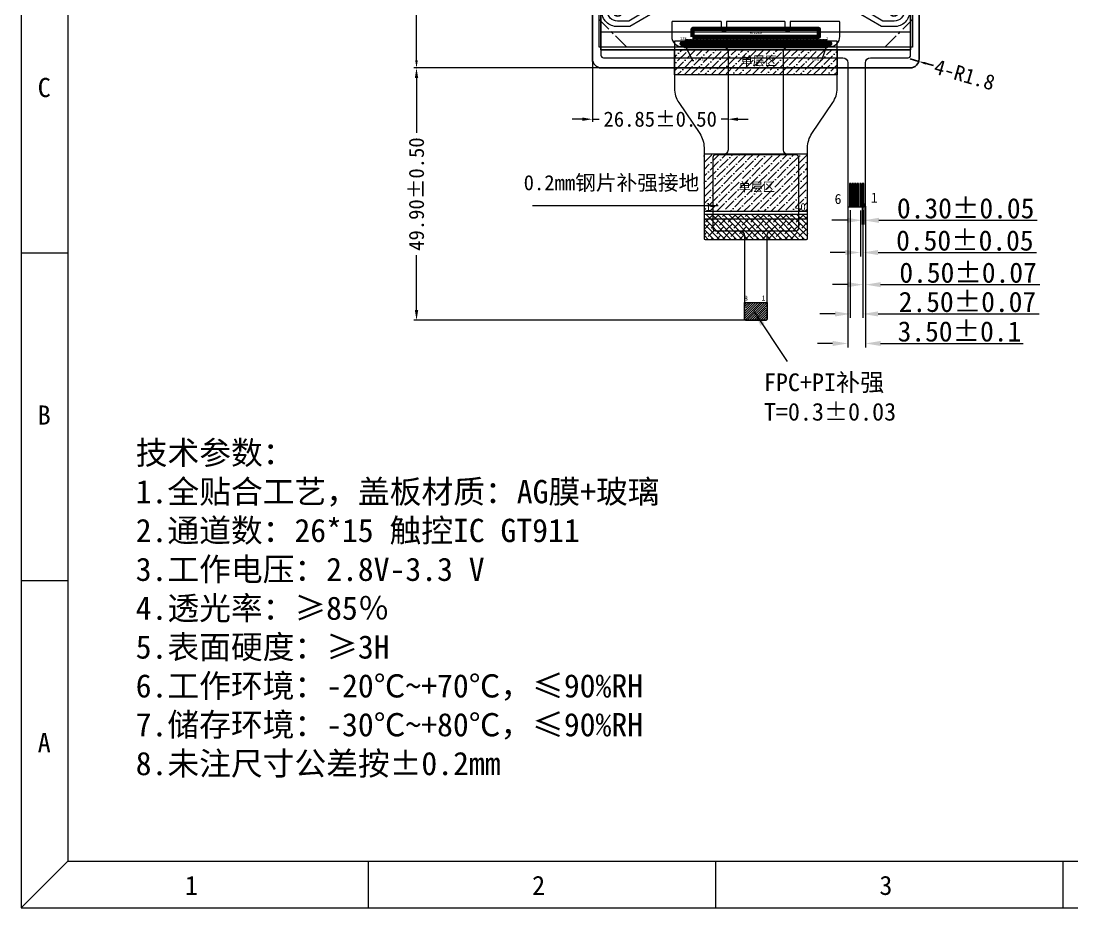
# Model space of a CAD drawing. Header units: millimetres. Extents: x -446 to 696, y -2213 to -1783.
# Drawn here: x 144.7 to 352.8, y -2171.7 to -1996.2 of the extents above; entities that cross this region are included whole.
import ezdxf
from ezdxf.enums import TextEntityAlignment as Align

# ---------------------------------------------------------------- set-up
doc = ezdxf.new("R2010")
doc.units = ezdxf.units.MM
doc.header["$LTSCALE"] = 0.1
doc.linetypes.add('CENTER', pattern=[50.8, 31.75, -6.35, 6.35, -6.35])
doc.layers.get('0').update_dxf_attribs({"lineweight": 0})
doc.layers.get('Defpoints').update_dxf_attribs({"lineweight": 0})
for name, color, linetype, lineweight in [('1', 7, 'Continuous', 9), ('DEF_IC.drawing', 5, 'Continuous', 100), ('DIM', 3, 'Continuous', 0), ('EPL', 4, 'Continuous', 0), ('FPC', 11, 'Continuous', 0), ('frame.drawing', 6, 'Continuous', 100), ('LCD-TFT', 7, 'Continuous', 0), ('PS', 6, 'Continuous', 0), ('SILK LINE', 7, 'Continuous', 0), ('Sundenal', 4, 'Continuous', 20), ('TP FPC', 33, 'Continuous', 9), ('文字', 2, 'Continuous', 20)]:
    doc.layers.add(name, color=color, linetype=linetype, lineweight=lineweight)
doc.layers.add('COVERLENS', color=6, linetype='Continuous')
doc.layers.add('LGP', color=4, linetype='Continuous')
doc.styles.add('ROMANS', font='', dxfattribs={"height": 3})
doc.styles.get("Standard").update_dxf_attribs({"font": '', "height": 3.5})
doc.styles.add('宋体', font='')
doc.styles.get('ROMANS').set_extended_font_data('SimSun')
doc.styles.get('Standard').set_extended_font_data('SimSun')
doc.styles.get('宋体').set_extended_font_data('SimSun')
doc.dimstyles.new('ISO-25', dxfattribs={"dimtxt": 3, "dimasz": 1.5, "dimexe": 0.5, "dimexo": 0.2, "dimgap": 0.2, "dimtad": 0, "dimzin": 9, "dimdsep": 46, "dimtxsty": 'ROMANS', "dimcen": 1, "dimclrd": 4, "dimclre": 4, "dimclrt": 4, "dimazin": 0, "dimtfac": 1, "dimtmove": 0, "dimatfit": 3, "dimfxl": 1, "dimtzin": 0, "dimarcsym": 0})
doc.dimstyles.new('ISO-25$0', dxfattribs={"dimtxt": 3, "dimasz": 1.5, "dimexe": 0.5, "dimexo": 0.2, "dimgap": 0.2, "dimtad": 0, "dimzin": 1, "dimdsep": 46, "dimtxsty": 'ROMANS', "dimcen": 1, "dimclrd": 4, "dimclre": 4, "dimclrt": 4, "dimazin": 0, "dimtp": 1.2, "dimtm": 1.2, "dimtfac": 1, "dimtmove": 0, "dimatfit": 3, "dimfxl": 1, "dimtolj": 1, "dimtzin": 0, "dimlwd": 9, "dimlwe": 15, "dimarcsym": 0})
doc.dimstyles.new('ISO-25$7', dxfattribs={"dimscale": 0.8, "dimtxt": 1.5, "dimasz": 1.2, "dimexe": 0.65, "dimexo": 0.5, "dimgap": 0.2, "dimtad": 0, "dimzin": 1, "dimdsep": 46, "dimtxsty": 'ROMANS', "dimcen": 1.6, "dimclrd": 7, "dimclre": 73, "dimclrt": 7, "dimadec": 0, "dimazin": 0, "dimtfac": 1, "dimtmove": 0, "dimatfit": 0, "dimfxl": 1, "dimtolj": 1, "dimlwd": -1, "dimlwe": 9, "dimarcsym": 0})
doc.dimstyles.new('Sundenal', dxfattribs={"dimtxt": 3.5, "dimasz": 2, "dimexe": 1.5, "dimexo": 0.5, "dimtad": 1, "dimdsep": 46, "dimtxsty": '宋体', "dimcen": 2.5, "dimadec": 0, "dimazin": 0, "dimtm": 1e-09, "dimtfac": 1, "dimtmove": 0, "dimatfit": 3, "dimfxl": 1, "dimarcsym": 0})
doc.dimstyles.new('Sundenal$0', dxfattribs={"dimtxt": 6, "dimasz": 3, "dimexe": 0.8, "dimexo": 0.8, "dimgap": 0.2, "dimtad": 1, "dimzin": 1, "dimdsep": 46, "dimtxsty": '宋体', "dimcen": 2.5, "dimadec": 0, "dimazin": 0, "dimtfac": 1, "dimtofl": 0, "dimtmove": 0, "dimatfit": 3, "dimfxl": 1, "dimtolj": 1, "dimlwd": 13, "dimlwe": 13, "dimarcsym": 0})

# ---------------------------------------------------------------- blocks, each defined once
blk = doc.blocks.new('*D31')
at = {"layer": 'Defpoints', "color": 0}
for p in [(223, -1886.37), (261.32, -1886.37), (262.83, -2005.47)]:
    blk.add_point(p, dxfattribs=at)
at = {"layer": 'DIM', "color": 4, "lineweight": 15}
for p, q in [((261.12, -1886.37), (222.5, -1886.37)), ((262.63, -2005.47), (222.5, -2005.47))]:
    blk.add_line(p, q, dxfattribs=at)
at = {"layer": 'DIM', "color": 4, "lineweight": 9}
for p, q in [((223, -1887.87), (223, -1921.23)), ((223, -2003.97), (223, -1967.4))]:
    blk.add_line(p, q, dxfattribs=at)
at = {"layer": 'DIM', "color": 4}
for points in [[(222.75, -1887.87), (223.25, -1887.87), (223, -1886.37)], [(222.75, -2003.97), (223.25, -2003.97), (223, -2005.47)]]:
    blk.add_solid(points, dxfattribs=at)
at = {"layer": 'DIM', "color": 4, "lineweight": 30, "insert": (223, -1944.32), "char_height": 3, "attachment_point": 5, "rotation": 90, "style": 'ROMANS'}
blk.add_mtext('\\A1;119.10±0.05(COVER OD)', dxfattribs=at)
blk = doc.blocks.new('*D34')
at = {"color": 4, "lineweight": -2}
for p, q in [((320.73, -2003.67), (322.45, -2004.17)), ((325.33, -2005.01), (323.89, -2004.59))]:
    blk.add_line(p, q, dxfattribs=at)
at = {"color": 4}
blk.add_solid([(323.96, -2004.35), (323.82, -2004.83), (322.45, -2004.17)], dxfattribs=at)
at = {"layer": 'Defpoints', "color": 0}
for p in [(320.73, -2003.67), (322.45, -2004.17)]:
    blk.add_point(p, dxfattribs=at)
at = {"color": 4, "insert": (331.51, -2006.81), "char_height": 3, "attachment_point": 5, "rotation": 343.7337, "style": 'ROMANS'}
blk.add_mtext('4-R1.8', dxfattribs=at)
blk = doc.blocks.new('*D52')
at = {"layer": 'Defpoints', "color": 0, "ltscale": 0.2}
for p in [(311.24, -2031.45), (311.54, -2031.45), (311.54, -2035.61)]:
    blk.add_point(p, dxfattribs=at)
at = {"layer": 'DIM', "color": 0, "lineweight": 13, "ltscale": 0.2}
for p, q in [((311.24, -2032.25), (311.24, -2036.41)), ((311.54, -2032.25), (311.54, -2036.41)), ((308.24, -2035.61), (305.24, -2035.61)), ((314.54, -2035.61), (345.92, -2035.61))]:
    blk.add_line(p, q, dxfattribs=at)
at = {"layer": 'DIM', "color": 0, "ltscale": 0.2}
for points in [[(308.24, -2035.11), (308.24, -2036.11), (311.24, -2035.61)], [(314.54, -2035.11), (314.54, -2036.11), (311.54, -2035.61)]]:
    blk.add_solid(points, dxfattribs=at)
at = {"layer": 'DIM', "color": 0, "ltscale": 0.2, "insert": (331.73, -2033.25), "char_height": 4, "attachment_point": 5, "style": '宋体'}
blk.add_mtext('\\A1;0.30%%P0.05', dxfattribs=at)
blk = doc.blocks.new('*D53')
at = {"layer": 'Defpoints', "color": 0, "ltscale": 0.2}
for p in [(308.89, -2032.83), (311.39, -2032.83), (311.39, -2054.13)]:
    blk.add_point(p, dxfattribs=at)
at = {"layer": 'DIM', "color": 0, "lineweight": 13, "ltscale": 0.2}
for p, q in [((308.89, -2033.63), (308.89, -2054.93)), ((311.39, -2033.63), (311.39, -2054.93)), ((305.89, -2054.13), (302.89, -2054.13)), ((314.39, -2054.13), (346.27, -2054.13))]:
    blk.add_line(p, q, dxfattribs=at)
at = {"layer": 'DIM', "color": 0, "ltscale": 0.2}
for points in [[(305.89, -2053.63), (305.89, -2054.63), (308.89, -2054.13)], [(314.39, -2053.63), (314.39, -2054.63), (311.39, -2054.13)]]:
    blk.add_solid(points, dxfattribs=at)
at = {"layer": 'DIM', "color": 0, "ltscale": 0.2, "insert": (332.08, -2051.77), "char_height": 4, "attachment_point": 5, "style": '宋体'}
blk.add_mtext('\\A1;2.50%%P0.07', dxfattribs=at)
blk = doc.blocks.new('*D54')
at = {"layer": 'Defpoints', "color": 0, "ltscale": 0.2}
for p in [(311.39, -2032.83), (311.89, -2032.38), (311.89, -2048.34)]:
    blk.add_point(p, dxfattribs=at)
at = {"layer": 'DIM', "color": 0, "lineweight": 13, "ltscale": 0.2}
for p, q in [((311.39, -2033.63), (311.39, -2049.14)), ((311.89, -2033.18), (311.89, -2049.14)), ((308.39, -2048.34), (305.39, -2048.34)), ((314.89, -2048.34), (346.41, -2048.34))]:
    blk.add_line(p, q, dxfattribs=at)
at = {"layer": 'DIM', "color": 0, "ltscale": 0.2}
for points in [[(308.39, -2047.84), (308.39, -2048.84), (311.39, -2048.34)], [(314.89, -2047.84), (314.89, -2048.84), (311.89, -2048.34)]]:
    blk.add_solid(points, dxfattribs=at)
at = {"layer": 'DIM', "color": 0, "ltscale": 0.2, "insert": (332.21, -2045.99), "char_height": 4, "attachment_point": 5, "style": '宋体'}
blk.add_mtext('\\A1;0.50%%P0.07', dxfattribs=at)
blk = doc.blocks.new('*D55')
at = {"layer": 'Defpoints', "color": 0, "ltscale": 0.2}
for p in [(308.39, -2031.85), (311.89, -2031.98), (311.89, -2059.98)]:
    blk.add_point(p, dxfattribs=at)
at = {"layer": 'DIM', "color": 0, "lineweight": 13, "ltscale": 0.2}
for p, q in [((308.39, -2032.65), (308.39, -2060.78)), ((311.89, -2032.78), (311.89, -2060.78)), ((305.39, -2059.98), (302.39, -2059.98)), ((314.89, -2059.98), (343.12, -2059.98))]:
    blk.add_line(p, q, dxfattribs=at)
at = {"layer": 'DIM', "color": 0, "ltscale": 0.2}
for points in [[(305.39, -2059.48), (305.39, -2060.48), (308.39, -2059.98)], [(314.89, -2059.48), (314.89, -2060.48), (311.89, -2059.98)]]:
    blk.add_solid(points, dxfattribs=at)
at = {"layer": 'DIM', "color": 0, "ltscale": 0.2, "insert": (330.5, -2057.62), "char_height": 4, "attachment_point": 5, "style": '宋体'}
blk.add_mtext('\\A1;3.50%%P0.1', dxfattribs=at)
blk = doc.blocks.new('*D56')
at = {"layer": 'Defpoints', "color": 0, "ltscale": 0.2}
for p in [(310.88, -2032.84), (311.38, -2032.84), (311.38, -2041.98)]:
    blk.add_point(p, dxfattribs=at)
at = {"layer": 'DIM', "color": 0, "lineweight": 13, "ltscale": 0.2}
for p, q in [((310.88, -2033.64), (310.88, -2042.78)), ((311.38, -2033.64), (311.38, -2042.78)), ((307.88, -2041.98), (304.88, -2041.98)), ((314.38, -2041.98), (345.76, -2041.98))]:
    blk.add_line(p, q, dxfattribs=at)
at = {"layer": 'DIM', "color": 0, "ltscale": 0.2}
for points in [[(307.88, -2041.48), (307.88, -2042.48), (310.88, -2041.98)], [(314.38, -2041.48), (314.38, -2042.48), (311.38, -2041.98)]]:
    blk.add_solid(points, dxfattribs=at)
at = {"layer": 'DIM', "color": 0, "ltscale": 0.2, "insert": (331.57, -2039.63), "char_height": 4, "attachment_point": 5, "style": '宋体'}
blk.add_mtext('\\A1;0.50%%P0.05', dxfattribs=at)
blk = doc.blocks.new('*D69')
at = {"layer": 'Defpoints', "color": 0}
for p in [(223, -2005.47), (269.73, -2005.47), (290.18, -2055.37)]:
    blk.add_point(p, dxfattribs=at)
at = {"layer": 'DIM', "color": 4, "lineweight": 15}
for p, q in [((269.23, -2005.47), (222.5, -2005.47)), ((289.68, -2055.37), (222.5, -2055.37))]:
    blk.add_line(p, q, dxfattribs=at)
at = {"layer": 'DIM', "color": 4, "lineweight": 9}
for p, q in [((223, -2007.47), (223, -2018.3)), ((223, -2053.37), (223, -2042.53))]:
    blk.add_line(p, q, dxfattribs=at)
at = {"layer": 'DIM', "color": 4}
for points in [[(222.67, -2007.47), (223.34, -2007.47), (223, -2005.47)], [(222.67, -2053.37), (223.34, -2053.37), (223, -2055.37)]]:
    blk.add_solid(points, dxfattribs=at)
at = {"layer": 'DIM', "color": 4, "insert": (223, -2030.42), "char_height": 3, "attachment_point": 5, "rotation": 90, "style": 'ROMANS'}
blk.add_mtext('\\A1;49.90±0.50', dxfattribs=at)
blk = doc.blocks.new('*D70')
at = {"layer": 'Defpoints', "color": 0}
for p in [(257.83, -2002.16), (284.68, -2011.96), (257.83, -2015.61)]:
    blk.add_point(p, dxfattribs=at)
at = {"layer": 'DIM', "color": 4, "lineweight": 15}
for p, q in [((257.83, -2002.66), (257.83, -2016.1)), ((284.68, -2012.46), (284.68, -2016.1))]:
    blk.add_line(p, q, dxfattribs=at)
at = {"layer": 'DIM', "color": 4, "lineweight": 9}
for p, q in [((255.83, -2015.61), (253.83, -2015.61)), ((257.83, -2015.61), (259.17, -2015.61)), ((284.68, -2015.61), (283.33, -2015.61)), ((286.68, -2015.61), (288.68, -2015.61))]:
    blk.add_line(p, q, dxfattribs=at)
at = {"layer": 'DIM', "color": 4}
for points in [[(255.83, -2015.27), (255.83, -2015.94), (257.83, -2015.61)], [(286.68, -2015.27), (286.68, -2015.94), (284.68, -2015.61)]]:
    blk.add_solid(points, dxfattribs=at)
at = {"layer": 'DIM', "color": 4, "insert": (271.25, -2015.61), "char_height": 3, "attachment_point": 5, "style": 'ROMANS'}
blk.add_mtext('\\A1;26.85±0.50', dxfattribs=at)
blk = doc.blocks.new('1')
at = {"layer": 'FPC'}
h = blk.add_hatch(dxfattribs=at)
h.set_pattern_fill('ANSI36', color=256, scale=0.3, style=0)
h.set_pattern_definition([(45, (576.2701, 157.7479), (0.5051394, 1.85217782), [2.38125, -0.47625, 0, -0.47625])])
h.paths.add_polyline_path([(53.75, -2088.71), (85.96, -2088.71), (85.96, -2093.78), (53.75, -2093.78)])
h = blk.add_hatch(dxfattribs=at)
h.set_pattern_fill('ANSI36', color=256, scale=0.3, style=0)
h.set_pattern_definition([(45, (960.3839, 892.3362), (0.5051394, 1.85217782), [2.38125, -0.47625, 0, -0.47625])])
h.paths.add_polyline_path([(80.11, -2109.36), (59.61, -2109.36), (59.61, -2120.81), (80.11, -2120.81)])
at = {"layer": 'FPC', "lineweight": 0}
h = blk.add_hatch(dxfattribs=at)
h.set_pattern_fill('ANSI38', color=4, scale=0.25, angle=90)
h.set_pattern_definition([(135, (-1993.7687, -2309.6268), (-0.561266, -0.561266), []), (225, (-1993.7687, -2309.6268), (-0.561266, -1.68379802), [1.984375, -1.190625])])
edge = h.paths.add_edge_path()
edge.add_line((80.11, -2121.31), (59.61, -2121.31))
edge.add_line((59.61, -2121.31), (59.61, -2126.11))
edge.add_arc((59.81, -2126.11), 0.2, 180, 270)
edge.add_line((59.81, -2126.31), (79.91, -2126.31))
edge.add_arc((79.91, -2126.11), 0.2, 270, 360)
edge.add_line((80.11, -2126.11), (80.11, -2121.31))
at = {"layer": 'DEF_IC.drawing', "color": 7, "linetype": 'Continuous', "lineweight": 100}
blk.add_lwpolyline([(57.36, -2086.23), (82.36, -2086.23), (82.36, -2084.66), (57.36, -2084.66)], close=True, dxfattribs=at)
at = {"layer": 'EPL', "lineweight": 0}
blk.add_lwpolyline([(44.69, -2083.12), (42.46, -2083.12, -0.414214), (40.46, -2081.12), (40.46, -1976.46), (99.26, -1976.46), (99.26, -2081.12, -0.414214), (97.26, -2083.12), (95.03, -2083.12), (90.93, -2080.71), (48.79, -2080.71)], format="xyb", close=True, dxfattribs=at)
for centre in [(42.52, -2081.47), (97.2, -2081.47)]:
    blk.add_circle(centre, 0.65, dxfattribs=at)
at = {"layer": 'FPC'}
for p, q in [((59.61, -2109.36), (80.11, -2109.36)), ((80.11, -2120.81), (59.61, -2120.81))]:
    blk.add_line(p, q, dxfattribs=at)
at = {"layer": 'FPC', "linetype": 'Continuous', "lineweight": 0}
blk.add_line((59.61, -2121.31), (80.11, -2121.31), dxfattribs=at)
blk.add_line((59.61, -2121.31), (80.11, -2121.31), dxfattribs=at)
blk.add_line((59.61, -2121.31), (80.11, -2121.31), dxfattribs=at)
blk.add_lwpolyline([(59.61, -2126.11, 0.414214), (59.81, -2126.31), (79.91, -2126.31, 0.414214), (80.11, -2126.11), (80.11, -2108.16, -0.149904), (80.97, -2105.36), (85.1, -2099.25, 0.149904), (85.96, -2096.44), (85.96, -2087.11), (53.75, -2087.11), (53.75, -2096.44, 0.149904), (54.61, -2099.25), (58.75, -2105.36, -0.149904), (59.61, -2108.16)], format="xyb", close=True, dxfattribs=at)
blk.add_lwpolyline([(53.75, -2088.71), (85.96, -2088.71), (85.96, -2093.78), (53.75, -2093.78)], close=True, dxfattribs=at)
at = {"layer": 'FPC', "lineweight": 0}
blk.add_lwpolyline([(80.11, -2122.31), (59.61, -2122.31)], dxfattribs=at)
at = {"layer": 'frame.drawing', "color": 7, "linetype": 'Continuous', "lineweight": 100}
for points in [[(57.38, -2084.82), (57.47, -2084.82), (57.47, -2084.73), (57.38, -2084.73)], [(82.25, -2084.82), (82.34, -2084.82), (82.34, -2084.73), (82.25, -2084.73)], [(55.86, -2087.11), (55.97, -2087.11), (55.97, -2088.11), (55.86, -2088.11), (55.86, -2087.66), (55.17, -2087.66), (55.17, -2087.55), (55.86, -2087.55)], [(56.08, -2088.11), (56.19, -2088.11), (56.19, -2087.11), (56.08, -2087.11)], [(56.3, -2088.11), (56.41, -2088.11), (56.41, -2087.11), (56.3, -2087.11)], [(56.52, -2088.11), (56.63, -2088.11), (56.63, -2087.11), (56.52, -2087.11)], [(56.74, -2088.11), (56.85, -2088.11), (56.85, -2087.11), (56.74, -2087.11)], [(56.96, -2088.11), (57.07, -2088.11), (57.07, -2087.11), (56.96, -2087.11)], [(57.18, -2088.11), (57.29, -2088.11), (57.29, -2087.11), (57.18, -2087.11)], [(57.4, -2088.11), (57.51, -2088.11), (57.51, -2087.11), (57.4, -2087.11)], [(57.62, -2088.11), (57.73, -2088.11), (57.73, -2087.11), (57.62, -2087.11)], [(57.84, -2088.11), (57.95, -2088.11), (57.95, -2087.11), (57.84, -2087.11)], [(58.06, -2088.11), (58.17, -2088.11), (58.17, -2087.11), (58.06, -2087.11)], [(58.28, -2088.11), (58.39, -2088.11), (58.39, -2087.11), (58.28, -2087.11)], [(58.5, -2088.11), (58.61, -2088.11), (58.61, -2087.11), (58.5, -2087.11)], [(58.72, -2088.11), (58.83, -2088.11), (58.83, -2087.11), (58.72, -2087.11)], [(58.94, -2088.11), (59.05, -2088.11), (59.05, -2087.11), (58.94, -2087.11)], [(59.16, -2088.11), (59.27, -2088.11), (59.27, -2087.11), (59.16, -2087.11)], [(59.38, -2088.11), (59.49, -2088.11), (59.49, -2087.11), (59.38, -2087.11)], [(59.6, -2088.11), (59.71, -2088.11), (59.71, -2087.11), (59.6, -2087.11)], [(59.82, -2088.11), (59.93, -2088.11), (59.93, -2087.11), (59.82, -2087.11)], [(60.04, -2088.11), (60.15, -2088.11), (60.15, -2087.11), (60.04, -2087.11)], [(60.26, -2088.11), (60.37, -2088.11), (60.37, -2087.11), (60.26, -2087.11)], [(60.48, -2088.11), (60.59, -2088.11), (60.59, -2087.11), (60.48, -2087.11)], [(60.7, -2088.11), (60.81, -2088.11), (60.81, -2087.11), (60.7, -2087.11)], [(60.92, -2088.11), (61.03, -2088.11), (61.03, -2087.11), (60.92, -2087.11)], [(61.14, -2088.11), (61.25, -2088.11), (61.25, -2087.11), (61.14, -2087.11)], [(61.36, -2088.11), (61.47, -2088.11), (61.47, -2087.11), (61.36, -2087.11)], [(61.58, -2088.11), (61.69, -2088.11), (61.69, -2087.11), (61.58, -2087.11)], [(61.8, -2088.11), (61.91, -2088.11), (61.91, -2087.11), (61.8, -2087.11)], [(62.02, -2088.11), (62.13, -2088.11), (62.13, -2087.11), (62.02, -2087.11)], [(62.24, -2088.11), (62.35, -2088.11), (62.35, -2087.11), (62.24, -2087.11)], [(62.46, -2088.11), (62.57, -2088.11), (62.57, -2087.11), (62.46, -2087.11)], [(62.68, -2088.11), (62.79, -2088.11), (62.79, -2087.11), (62.68, -2087.11)], [(62.9, -2088.11), (63.01, -2088.11), (63.01, -2087.11), (62.9, -2087.11)], [(63.12, -2088.11), (63.23, -2088.11), (63.23, -2087.11), (63.12, -2087.11)], [(63.34, -2088.11), (63.45, -2088.11), (63.45, -2087.11), (63.34, -2087.11)], [(63.56, -2088.11), (63.67, -2088.11), (63.67, -2087.11), (63.56, -2087.11)], [(63.78, -2088.11), (63.89, -2088.11), (63.89, -2087.11), (63.78, -2087.11)], [(64, -2088.11), (64.11, -2088.11), (64.11, -2087.11), (64, -2087.11)], [(64.22, -2088.11), (64.33, -2088.11), (64.33, -2087.11), (64.22, -2087.11)], [(64.44, -2088.11), (64.55, -2088.11), (64.55, -2087.11), (64.44, -2087.11)], [(64.66, -2088.11), (64.77, -2088.11), (64.77, -2087.11), (64.66, -2087.11)], [(64.88, -2088.11), (64.99, -2088.11), (64.99, -2087.11), (64.88, -2087.11)], [(65.1, -2088.11), (65.21, -2088.11), (65.21, -2087.11), (65.1, -2087.11)], [(65.32, -2088.11), (65.43, -2088.11), (65.43, -2087.11), (65.32, -2087.11)], [(65.54, -2088.11), (65.65, -2088.11), (65.65, -2087.11), (65.54, -2087.11)], [(65.76, -2088.11), (65.87, -2088.11), (65.87, -2087.11), (65.76, -2087.11)], [(65.98, -2088.11), (66.09, -2088.11), (66.09, -2087.11), (65.98, -2087.11)], [(66.2, -2088.11), (66.31, -2088.11), (66.31, -2087.11), (66.2, -2087.11)], [(66.42, -2088.11), (66.53, -2088.11), (66.53, -2087.11), (66.42, -2087.11)], [(66.64, -2088.11), (66.75, -2088.11), (66.75, -2087.11), (66.64, -2087.11)], [(66.86, -2088.11), (66.97, -2088.11), (66.97, -2087.11), (66.86, -2087.11)], [(67.08, -2088.11), (67.19, -2088.11), (67.19, -2087.11), (67.08, -2087.11)], [(67.3, -2088.11), (67.41, -2088.11), (67.41, -2087.11), (67.3, -2087.11)], [(67.52, -2088.11), (67.63, -2088.11), (67.63, -2087.11), (67.52, -2087.11)], [(67.74, -2088.11), (67.85, -2088.11), (67.85, -2087.11), (67.74, -2087.11)], [(67.96, -2088.11), (68.07, -2088.11), (68.07, -2087.11), (67.96, -2087.11)], [(68.18, -2088.11), (68.29, -2088.11), (68.29, -2087.11), (68.18, -2087.11)], [(68.4, -2088.11), (68.51, -2088.11), (68.51, -2087.11), (68.4, -2087.11)], [(68.62, -2088.11), (68.73, -2088.11), (68.73, -2087.11), (68.62, -2087.11)], [(68.84, -2088.11), (68.95, -2088.11), (68.95, -2087.11), (68.84, -2087.11)], [(69.06, -2088.11), (69.17, -2088.11), (69.17, -2087.11), (69.06, -2087.11)], [(69.28, -2088.11), (69.39, -2088.11), (69.39, -2087.11), (69.28, -2087.11)], [(69.5, -2088.11), (69.61, -2088.11), (69.61, -2087.11), (69.5, -2087.11)], [(69.72, -2088.11), (69.83, -2088.11), (69.83, -2087.11), (69.72, -2087.11)], [(69.94, -2088.11), (70.05, -2088.11), (70.05, -2087.11), (69.94, -2087.11)], [(70.16, -2088.11), (70.27, -2088.11), (70.27, -2087.11), (70.16, -2087.11)], [(70.38, -2088.11), (70.49, -2088.11), (70.49, -2087.11), (70.38, -2087.11)], [(70.6, -2088.11), (70.71, -2088.11), (70.71, -2087.11), (70.6, -2087.11)], [(70.82, -2088.11), (70.93, -2088.11), (70.93, -2087.11), (70.82, -2087.11)], [(71.04, -2088.11), (71.15, -2088.11), (71.15, -2087.11), (71.04, -2087.11)], [(71.26, -2088.11), (71.37, -2088.11), (71.37, -2087.11), (71.26, -2087.11)], [(71.48, -2088.11), (71.59, -2088.11), (71.59, -2087.11), (71.48, -2087.11)], [(71.7, -2088.11), (71.81, -2088.11), (71.81, -2087.11), (71.7, -2087.11)], [(71.92, -2088.11), (72.03, -2088.11), (72.03, -2087.11), (71.92, -2087.11)], [(72.14, -2088.11), (72.25, -2088.11), (72.25, -2087.11), (72.14, -2087.11)], [(72.36, -2088.11), (72.47, -2088.11), (72.47, -2087.11), (72.36, -2087.11)], [(72.58, -2088.11), (72.69, -2088.11), (72.69, -2087.11), (72.58, -2087.11)], [(72.8, -2088.11), (72.91, -2088.11), (72.91, -2087.11), (72.8, -2087.11)], [(73.02, -2088.11), (73.13, -2088.11), (73.13, -2087.11), (73.02, -2087.11)], [(73.24, -2088.11), (73.35, -2088.11), (73.35, -2087.11), (73.24, -2087.11)], [(73.46, -2088.11), (73.57, -2088.11), (73.57, -2087.11), (73.46, -2087.11)], [(73.68, -2088.11), (73.79, -2088.11), (73.79, -2087.11), (73.68, -2087.11)], [(73.9, -2088.11), (74.01, -2088.11), (74.01, -2087.11), (73.9, -2087.11)], [(74.12, -2088.11), (74.23, -2088.11), (74.23, -2087.11), (74.12, -2087.11)], [(74.34, -2088.11), (74.45, -2088.11), (74.45, -2087.11), (74.34, -2087.11)], [(74.56, -2088.11), (74.67, -2088.11), (74.67, -2087.11), (74.56, -2087.11)], [(74.78, -2088.11), (74.89, -2088.11), (74.89, -2087.11), (74.78, -2087.11)], [(75, -2088.11), (75.11, -2088.11), (75.11, -2087.11), (75, -2087.11)], [(75.22, -2088.11), (75.33, -2088.11), (75.33, -2087.11), (75.22, -2087.11)], [(75.44, -2088.11), (75.55, -2088.11), (75.55, -2087.11), (75.44, -2087.11)], [(75.66, -2088.11), (75.77, -2088.11), (75.77, -2087.11), (75.66, -2087.11)], [(75.88, -2088.11), (75.99, -2088.11), (75.99, -2087.11), (75.88, -2087.11)], [(76.1, -2088.11), (76.21, -2088.11), (76.21, -2087.11), (76.1, -2087.11)], [(76.32, -2088.11), (76.43, -2088.11), (76.43, -2087.11), (76.32, -2087.11)], [(76.54, -2088.11), (76.65, -2088.11), (76.65, -2087.11), (76.54, -2087.11)], [(76.76, -2088.11), (76.87, -2088.11), (76.87, -2087.11), (76.76, -2087.11)], [(76.98, -2088.11), (77.09, -2088.11), (77.09, -2087.11), (76.98, -2087.11)], [(77.2, -2088.11), (77.31, -2088.11), (77.31, -2087.11), (77.2, -2087.11)], [(77.42, -2088.11), (77.53, -2088.11), (77.53, -2087.11), (77.42, -2087.11)], [(77.64, -2088.11), (77.75, -2088.11), (77.75, -2087.11), (77.64, -2087.11)], [(77.86, -2088.11), (77.97, -2088.11), (77.97, -2087.11), (77.86, -2087.11)], [(78.08, -2088.11), (78.19, -2088.11), (78.19, -2087.11), (78.08, -2087.11)], [(78.3, -2088.11), (78.41, -2088.11), (78.41, -2087.11), (78.3, -2087.11)], [(78.52, -2088.11), (78.63, -2088.11), (78.63, -2087.11), (78.52, -2087.11)], [(78.74, -2088.11), (78.85, -2088.11), (78.85, -2087.11), (78.74, -2087.11)], [(78.96, -2088.11), (79.07, -2088.11), (79.07, -2087.11), (78.96, -2087.11)], [(79.18, -2088.11), (79.29, -2088.11), (79.29, -2087.11), (79.18, -2087.11)], [(79.4, -2088.11), (79.51, -2088.11), (79.51, -2087.11), (79.4, -2087.11)], [(79.62, -2088.11), (79.73, -2088.11), (79.73, -2087.11), (79.62, -2087.11)], [(79.84, -2088.11), (79.95, -2088.11), (79.95, -2087.11), (79.84, -2087.11)], [(80.06, -2088.11), (80.17, -2088.11), (80.17, -2087.11), (80.06, -2087.11)], [(80.28, -2088.11), (80.39, -2088.11), (80.39, -2087.11), (80.28, -2087.11)], [(80.5, -2088.11), (80.61, -2088.11), (80.61, -2087.11), (80.5, -2087.11)], [(80.72, -2088.11), (80.83, -2088.11), (80.83, -2087.11), (80.72, -2087.11)], [(80.94, -2088.11), (81.05, -2088.11), (81.05, -2087.11), (80.94, -2087.11)], [(81.16, -2088.11), (81.27, -2088.11), (81.27, -2087.11), (81.16, -2087.11)], [(81.38, -2088.11), (81.49, -2088.11), (81.49, -2087.11), (81.38, -2087.11)], [(81.6, -2088.11), (81.71, -2088.11), (81.71, -2087.11), (81.6, -2087.11)], [(81.82, -2088.11), (81.93, -2088.11), (81.93, -2087.11), (81.82, -2087.11)], [(82.04, -2088.11), (82.15, -2088.11), (82.15, -2087.11), (82.04, -2087.11)], [(82.26, -2088.11), (82.37, -2088.11), (82.37, -2087.11), (82.26, -2087.11)], [(82.48, -2088.11), (82.59, -2088.11), (82.59, -2087.11), (82.48, -2087.11)], [(82.7, -2088.11), (82.81, -2088.11), (82.81, -2087.11), (82.7, -2087.11)], [(82.92, -2088.11), (83.03, -2088.11), (83.03, -2087.11), (82.92, -2087.11)], [(83.14, -2088.11), (83.25, -2088.11), (83.25, -2087.11), (83.14, -2087.11)], [(83.36, -2088.11), (83.47, -2088.11), (83.47, -2087.11), (83.36, -2087.11)], [(83.58, -2088.11), (83.69, -2088.11), (83.69, -2087.11), (83.58, -2087.11)], [(83.91, -2087.11), (83.8, -2087.11), (83.8, -2088.11), (83.91, -2088.11), (83.91, -2087.66), (84.61, -2087.66), (84.61, -2087.55), (83.91, -2087.55)]]:
    blk.add_lwpolyline(points, close=True, dxfattribs=at)
for points in [[(57.39, -2084.78), (57.39, -2084.76)], [(57.39, -2084.76), (57.41, -2084.76)], [(57.39, -2084.76), (57.41, -2084.76)], [(57.39, -2084.78), (57.39, -2084.76)], [(57.41, -2084.78), (57.39, -2084.78)], [(57.41, -2084.78), (57.39, -2084.78)], [(57.41, -2084.74), (57.43, -2084.74)], [(57.41, -2084.76), (57.41, -2084.74)], [(57.41, -2084.76), (57.41, -2084.74)], [(57.41, -2084.74), (57.43, -2084.74)], [(57.41, -2084.8), (57.41, -2084.78)], [(57.41, -2084.8), (57.41, -2084.78)], [(57.43, -2084.8), (57.41, -2084.8)], [(57.43, -2084.8), (57.41, -2084.8)], [(57.43, -2084.74), (57.43, -2084.76)], [(57.43, -2084.74), (57.43, -2084.76)], [(57.43, -2084.76), (57.45, -2084.76)], [(57.43, -2084.76), (57.45, -2084.76)], [(57.45, -2084.78), (57.43, -2084.78)], [(57.43, -2084.78), (57.43, -2084.8)], [(57.45, -2084.78), (57.43, -2084.78)], [(57.43, -2084.78), (57.43, -2084.8)], [(57.45, -2084.76), (57.45, -2084.78)], [(57.45, -2084.76), (57.45, -2084.78)], [(82.26, -2084.78), (82.26, -2084.76)], [(82.26, -2084.76), (82.28, -2084.76)], [(82.26, -2084.76), (82.28, -2084.76)], [(82.26, -2084.78), (82.26, -2084.76)], [(82.28, -2084.78), (82.26, -2084.78)], [(82.28, -2084.78), (82.26, -2084.78)], [(82.28, -2084.74), (82.3, -2084.74)], [(82.28, -2084.76), (82.28, -2084.74)], [(82.28, -2084.74), (82.3, -2084.74)], [(82.28, -2084.76), (82.28, -2084.74)], [(82.28, -2084.8), (82.28, -2084.78)], [(82.28, -2084.8), (82.28, -2084.78)], [(82.3, -2084.8), (82.28, -2084.8)], [(82.3, -2084.8), (82.28, -2084.8)], [(82.3, -2084.74), (82.3, -2084.76)], [(82.3, -2084.74), (82.3, -2084.76)], [(82.3, -2084.76), (82.32, -2084.76)], [(82.3, -2084.76), (82.32, -2084.76)], [(82.32, -2084.78), (82.3, -2084.78)], [(82.3, -2084.78), (82.3, -2084.8)], [(82.32, -2084.78), (82.3, -2084.78)], [(82.3, -2084.78), (82.3, -2084.8)], [(82.32, -2084.76), (82.32, -2084.78)], [(82.32, -2084.76), (82.32, -2084.78)]]:
    blk.add_lwpolyline(points, dxfattribs=at)
at = {"layer": 'LCD-TFT', "color": 1, "linetype": 'CENTER', "ltscale": 2.31192}
for p, q in [((69.86, -2079.71), (69.86, -1976.96)), ((40.96, -2028.34), (98.76, -2028.34))]:
    blk.add_line(p, q, dxfattribs=at)
at = {"layer": 'LCD-TFT', "linetype": 'CENTER', "lineweight": 0}
for p, q in [((44.33, -2088.31), (38.86, -2082.83)), ((95.39, -2088.31), (100.86, -2082.83))]:
    blk.add_line(p, q, dxfattribs=at)
at = {"layer": 'LCD-TFT'}
for points in [[(100.86, -1974.86), (100.86, -2088.31), (38.86, -2088.31), (38.86, -1974.86)], [(39.21, -1976.75), (39.21, -1976.76), (39.35, -1976.76), (39.36, -1976.75), (39.36, -1975.36), (39.36, -1975.36), (40.45, -1975.36), (40.46, -1975.35), (40.46, -1975.21), (40.45, -1975.21), (39.21, -1975.21), (39.21, -1975.21), (39.21, -1976.75)], [(40.46, -1975.96), (40.31, -1975.96), (40.31, -1976.31), (39.96, -1976.31), (39.96, -1976.46), (40.31, -1976.46), (40.31, -1976.81), (40.46, -1976.81), (40.46, -1976.46), (40.81, -1976.46), (40.81, -1976.31), (40.46, -1976.31), (40.46, -1975.96)], [(99.26, -1975.96), (99.41, -1975.96), (99.41, -1976.31), (99.76, -1976.31), (99.76, -1976.46), (99.41, -1976.46), (99.41, -1976.81), (99.26, -1976.81), (99.26, -1976.46), (98.91, -1976.46), (98.91, -1976.31), (99.26, -1976.31), (99.26, -1975.96)], [(100.51, -1976.75), (100.5, -1976.76), (100.36, -1976.76), (100.36, -1976.75), (100.36, -1975.36), (100.35, -1975.36), (99.26, -1975.36), (99.26, -1975.35), (99.26, -1975.21), (99.26, -1975.21), (100.5, -1975.21), (100.51, -1975.21), (100.51, -1976.75)], [(98.76, -2079.71), (98.76, -1976.96), (40.96, -1976.96), (40.96, -2079.71)]]:
    blk.add_lwpolyline(points, close=True, dxfattribs=at)
at = {"layer": 'LCD-TFT', "lineweight": 0}
for centre in [(42.52, -2081.47), (97.2, -2081.47)]:
    blk.add_circle(centre, 0.75, dxfattribs=at)
at = {"layer": 'PS'}
blk.add_lwpolyline([(44.93, -2084.22), (42.46, -2084.22, -0.414214), (39.36, -2081.12), (39.36, -1975.36), (100.36, -1975.36), (100.36, -2081.12, -0.414214), (97.26, -2084.22), (94.78, -2084.22), (90.68, -2081.81), (49.04, -2081.81)], format="xyb", close=True, dxfattribs=at)
at = {"layer": 'PS', "linetype": 'Continuous'}
blk.add_lwpolyline([(39.36, -2080.72), (39.26, -2080.72), (39.26, -2081.22), (39.76, -2081.22), (39.76, -2081.12), (39.36, -2081.12)], close=True, dxfattribs=at)
at = {"layer": 'SILK LINE', "lineweight": 0, "const_width": 0.2}
blk.add_lwpolyline([(59.61, -2122.31), (80.11, -2122.31)], dxfattribs=at)
at = {"layer": 'DIM', "lineweight": 0, "insert": (57.89, -2090.9), "char_height": 0.5, "width": 0.9546, "attachment_point": 7}
blk.add_mtext('\\pxi-8.4,l8.4;PIN128', dxfattribs=at)
at = {"layer": 'DIM', "color": 2, "char_height": 1.7544, "width": 20.0132, "attachment_point": 1}
for insert in [(66.84, -2090.12), (66.45, -2115.05)]:
    blk.add_mtext('{\\fSimSun|b0|i0|c134|p54;单层区}', dxfattribs=dict(at, insert=insert))
at = {"layer": 'DIM', "color": 3, "linetype": 'Continuous', "lineweight": -2, "ltscale": 3, "insert": (82.47, -2090.94), "char_height": 0.5, "width": 0.9546, "attachment_point": 9}
blk.add_mtext('\\pxi-8.4,l8.4;PIN1', dxfattribs=at)
at = {"layer": 'DIM', "color": 7, "linetype": 'Continuous', "lineweight": 0, "char_height": 1.5638, "width": 46.0185, "attachment_point": 3}
for s, insert in [('{\\fSimSun|b0|i0|c134|p0;1}', (61, -2119.07)), ('{\\fSimSun|b0|i0|c134|p0;40}', (79.75, -2119.12))]:
    blk.add_mtext(s, dxfattribs=dict(at, insert=insert))
at = {"layer": 'LCD-TFT', "color": 0, "style": '宋体'}
blk.add_text('HT1280', height=0.5, rotation=359.9877, dxfattribs=at).set_placement((69.86, -2085.84), align=Align.BOTTOM_CENTER)
at = {"layer": 'LCD-TFT', "char_height": 0.556, "width": 0.4584, "attachment_point": 1}
for s, insert in [('128', (54.85, -2086.28)), ('1', (83.77, -2086.28))]:
    blk.add_mtext(s, dxfattribs=dict(at, insert=insert))
at = {"layer": 'DIM', "color": 3, "linetype": 'Continuous', "lineweight": -2, "ltscale": 3, "annotation_type": 0, "has_hookline": 1}
for points, hookline_direction, text_width in [([(55.92, -2088.11), (57.31, -2090.89), (57.61, -2090.89)], 0, 2.02), ([(83.86, -2088.11), (82.89, -2090.94), (82.59, -2090.94)], 1, 1.15)]:
    blk.add_leader(points, dimstyle='ISO-25', override={"dimtxt": 1, "dimasz": 0.3, "dimgap": 0.5, "dimtad": 0, "dimadec": 2, "dimtmove": 1, "dimarcsym": 1}, dxfattribs=dict(at, hookline_direction=hookline_direction, text_width=text_width))

msp = doc.modelspace()

# ---------------------------------------------------------------- hatches: boundary and pattern name
at = {"layer": 'FPC', "ltscale": 0.2}
h = msp.add_hatch(dxfattribs=at)
h.set_pattern_fill('ANSI31', color=256, scale=0.1, style=0)
h.set_pattern_definition([(45, (206.3882, -1750.40894), (-0.2245064, 0.2245064), [])])
edge = h.paths.add_edge_path()
edge.add_arc((287.9267, -2052.866), 0.3, 270, 450)
edge.add_line((287.9267, -2052.566), (287.9267, -2051.866))
edge.add_line((287.9267, -2051.866), (292.4267, -2051.866))
edge.add_line((292.4267, -2051.866), (292.4267, -2052.566))
edge.add_arc((292.4267, -2052.866), 0.3, 90, 270)
edge.add_line((292.4267, -2053.166), (292.4267, -2055.166))
edge.add_arc((292.2267, -2055.166), 0.2, 270, 360, ccw=False)
edge.add_line((292.2267, -2055.366), (288.1267, -2055.366))
edge.add_arc((288.1267, -2055.166), 0.2, 180, 270, ccw=False)
edge.add_line((287.9267, -2055.166), (287.9267, -2053.166))

# ---------------------------------------------------------------- linework, layer by layer
at = {"layer": '1'}
msp.add_lwpolyline([(281.6767, -2023.178), (281.6767, -2037.178, 0.41421356), (282.1767, -2037.678), (298.1767, -2037.678, 0.41421356), (298.6767, -2037.178), (298.6767, -2023.178, 0.41421356), (298.1767, -2022.678), (282.1767, -2022.678, 0.41421356)], format="xyb", close=True, dxfattribs=at)
at = {"layer": 'COVERLENS'}
msp.add_lwpolyline([(257.8267, -2003.666, 0.41421356), (259.6267, -2005.466), (320.7267, -2005.466, 0.41421356), (322.5267, -2003.666), (322.5267, -1888.166, 0.41421356), (320.7267, -1886.366), (259.6267, -1886.366, 0.41421356), (257.8267, -1888.166)], format="xyb", close=True, dxfattribs=at)
at = {"layer": 'FPC', "ltscale": 0.2}
msp.add_line((308.5914, -2032.9323), (311.6914, -2032.9323), dxfattribs=at)
for points in [[(307.3914, -2003.461, -0.41421356), (308.3914, -2004.461), (308.3914, -2032.7323, 0.41421356), (308.5914, -2032.9323), (311.6914, -2032.9323, 0.41421356), (311.8914, -2032.7323), (311.8914, -2004.461, -0.41421356), (312.8914, -2003.461), (320.3267, -2003.461, 0.41421356), (320.8267, -2002.961), (320.8267, -1998.361), (259.5267, -1998.361), (259.5267, -2002.961, 0.41421356), (260.0267, -2003.461)], [(288.1267, -2055.366, -0.41421356), (287.9267, -2055.166), (287.9267, -2051.866), (292.4267, -2051.866), (292.4267, -2055.166, -0.41421356), (292.2267, -2055.366)]]:
    msp.add_lwpolyline(points, format="xyb", close=True, dxfattribs=at)
for points in [[(308.7452, -2028.3323), (308.7452, -2032.8323), (309.0452, -2032.8323), (309.0452, -2028.3323)], [(309.2452, -2028.3323), (309.2452, -2032.8323), (309.5452, -2032.8323), (309.5452, -2028.3323)], [(309.7452, -2028.3323), (309.7452, -2032.8323), (310.0452, -2032.8323), (310.0452, -2028.3323)], [(310.2452, -2028.3323), (310.2452, -2032.8323), (310.5452, -2032.8323), (310.5452, -2028.3323)], [(310.7452, -2028.3323), (310.7452, -2032.8323), (311.0452, -2032.8323), (311.0452, -2028.3323)], [(311.2452, -2028.3323), (311.2452, -2032.8323), (311.5452, -2032.8323), (311.5452, -2028.3323)]]:
    msp.add_lwpolyline(points, close=True, dxfattribs=at)
for centre, start, end in [((308.5914, -2032.7323), 180, 270), ((311.6914, -2032.7323), 270, 0)]:
    msp.add_arc(centre, 0.2, start, end, dxfattribs=at)
at = {"layer": 'LGP', "ltscale": 0.2}
msp.add_lwpolyline([(259.5267, -1888.066), (259.5267, -2001.861), (320.8267, -2001.861), (320.8267, -1888.066)], close=True, dxfattribs=at)
at = {"layer": 'Sundenal', "color": 4}
msp.add_lwpolyline([(144.6985, -2171.6641), (695.6236, -2171.6641), (695.6236, -1782.7893), (144.6985, -1782.7893)], close=True, dxfattribs=at)
at = {"layer": 'Sundenal', "ltscale": 0.2}
msp.add_lwpolyline([(686.3647, -1792.0482), (153.9575, -1792.0482), (153.9575, -2162.4052), (686.3647, -2162.4052)], close=True, dxfattribs=at)
at = {"layer": 'Sundenal', "color": 4}
for points in [[(144.6985, -2042.0392), (153.9575, -2042.0392)], [(144.6985, -2106.8516), (153.9575, -2106.8516)], [(153.9575, -2162.4052), (144.6985, -2171.6641)], [(213.4461, -2162.4052), (213.4461, -2171.6641)], [(282.1936, -2162.4052), (282.1936, -2171.6641)], [(350.9411, -2162.4052), (350.9411, -2171.6641)]]:
    msp.add_lwpolyline(points, dxfattribs=at)
at = {"layer": 'TP FPC', "ltscale": 0.2}
msp.add_lwpolyline([(297.1517, -1996.246, 0.41421356), (296.9517, -1996.446), (296.9517, -1997.846, -0.41421356), (296.5517, -1998.246), (296.4017, -1998.246, -0.41421356), (296.0017, -1997.846), (296.0017, -1996.446, 0.41421356), (295.8017, -1996.246), (284.5517, -1996.246, 0.41421356), (284.3517, -1996.446), (284.3517, -1997.846, -0.41422417), (283.9517, -1998.246), (283.8017, -1998.246, -0.41421356), (283.4017, -1997.846), (283.4017, -1996.446, 0.41421356), (283.2017, -1996.246), (273.7317, -1996.246, 0.41421356), (273.5317, -1996.446), (273.5317, -1999.246, 0.41421356), (275.5317, -2001.246), (283.6767, -2001.246, -0.41421356), (284.6767, -2002.246), (284.6767, -2021.678, -0.41421356), (283.6767, -2022.678), (282.1767, -2022.678, 0.41421356), (281.6767, -2023.178), (281.6767, -2037.178, 0.41421356), (282.1767, -2037.678), (286.9267, -2037.678, -0.41421356), (287.9267, -2038.678), (287.9267, -2055.166, 0.41421356), (288.1267, -2055.366), (292.2267, -2055.366, 0.41421356), (292.4267, -2055.166), (292.4267, -2038.678, -0.41421356), (293.4267, -2037.678), (298.1767, -2037.678, 0.41421356), (298.6767, -2037.178), (298.6767, -2023.178, 0.41421356), (298.1767, -2022.678), (296.6767, -2022.678, -0.41421356), (295.6767, -2021.678), (295.6767, -2002.246, -0.41421356), (296.6767, -2001.246), (304.8217, -2001.246, 0.41421356), (306.8217, -1999.246), (306.8217, -1996.446, 0.41421356), (306.6217, -1996.246)], format="xyb", close=True, dxfattribs=at)

# ---------------------------------------------------------------- block references
at = {"layer": 'LCD-TFT'}
msp.add_blockref('1', (220.3182, 86.9291), dxfattribs=at)

# ---------------------------------------------------------------- texts
at = {"layer": 'DIM', "lineweight": 30, "style": '宋体'}
for s, insert, char_height, width, attachment_point in [('0.2mm钢片补强接地', (244.2199, -2026.6583), 3, 51.994863, 1), ('6', (307.1412, -2032.4168), 2, 0.930499, 9), ('1', (314.3208, -2032.1354), 2, 0.930499, 9), ('FPC+PI补强 T=0.3%%P0.03', (291.7723, -2065.9018), 3.5, 34.270273, 1)]:
    msp.add_mtext(s, dxfattribs=dict(at, insert=insert, char_height=char_height, width=width, attachment_point=attachment_point))
at = {"layer": 'Sundenal', "color": 4, "style": '宋体'}
for s, p in [('C', (149.2912, -2009.3305)), ('B', (149.2912, -2074.143)), ('A', (149.2912, -2138.9554)), ('1', (178.4341, -2167.1956)), ('2', (247.1816, -2167.1956)), ('3', (315.9291, -2167.1956))]:
    msp.add_text(s, height=3.7884, dxfattribs=at).set_placement(p, align=Align.MIDDLE_CENTER)
at = {"layer": 'TP FPC', "ltscale": 0.2, "char_height": 1, "width": 1.316076, "attachment_point": 3}
for s, insert in [('{\\fSimSun|b0|i0|c134|p2;8}', (288.6221, -2050.5244)), ('{\\fSimSun|b0|i0|c134|p2;1}', (292.0847, -2050.4989))]:
    msp.add_mtext(s, dxfattribs=dict(at, insert=insert))
at = {"layer": '文字', "color": 7, "insert": (167.4072, -2079.2969), "char_height": 4.61005, "width": 146.272632, "attachment_point": 1, "style": '宋体'}
msp.add_mtext('{\\fSimSun|b0|i0|c134|p54;技术参数}：\\P1.全贴合工艺，盖板材质：AG膜+玻璃\\P2.通道数：26*15 触控IC GT911\\P3.工作电压：2.8V-3.3 V \\P4.透光率：≥85％\\P5.表面硬度：≥3H\\P6.工作环境：-20℃~+70℃，≤90%RH\\P7.储存环境：-30℃~+80℃，≤90%RH\\P8.未注尺寸公差按±0.2mm', dxfattribs=at)

# ---------------------------------------------------------------- dimensions: what is measured, and where the dimension line sits
dim = msp.add_radius_dim(center=(320.7267, -2003.666), mpoint=(322.4547, -2004.1702), text='4-<>', dimstyle='ISO-25', override={"dimfxl": 0.8, "dimarcsym": 1})
dim.commit()
dim.dimension.update_dxf_attribs({"geometry": '*D34', "text_midpoint": (331.5116, -2006.8128)})
at = {"layer": 'DIM', "lineweight": 30}
dim = msp.add_linear_dim(base=(223.0046, -1886.366), p1=(262.8333, -2005.466), p2=(261.3167, -1886.366), angle=90, text='<>(COVER OD)', dimstyle='ISO-25$0', override={"dimgap": 0.2, "dimtol": 1, "dimlim": 0, "dimtp": 0.05, "dimtm": 0.05, "dimtfac": 1, "dimtdec": 2, "dimtolj": 1}, dxfattribs=at)
dim.commit()
dim.dimension.update_dxf_attribs({"geometry": '*D31', "text_midpoint": (223.0046, -1944.316), "dimtype": 160})
at = {"layer": 'DIM'}
dim = msp.add_linear_dim(base=(257.8267, -2015.6051), p1=(284.6767, -2011.962), p2=(257.8267, -2002.1623), dimstyle='ISO-25$0', override={"dimtxt": 2.5, "dimasz": 2, "dimexe": 0.49975, "dimexo": 0.49975, "dimgap": 0.49975, "dimtol": 1, "dimlim": 0, "dimtp": 0.5, "dimtm": 0.5, "dimtfac": 1, "dimtdec": 2, "dimtolj": 1}, dxfattribs=at)
dim.commit()
dim.dimension.update_dxf_attribs({"geometry": '*D70', "text_midpoint": (271.2517, -2015.6051)})
dim = msp.add_linear_dim(base=(223.0046, -2005.466), p1=(290.1767, -2055.366), p2=(269.7284, -2005.466), angle=90, dimstyle='ISO-25$0', override={"dimtxt": 2.5, "dimasz": 2, "dimexe": 0.49975, "dimexo": 0.49975, "dimgap": 0.49975, "dimtol": 1, "dimlim": 0, "dimtp": 0.5, "dimtm": 0.5, "dimtfac": 1, "dimtdec": 2, "dimtolj": 1}, dxfattribs=at)
dim.commit()
dim.dimension.update_dxf_attribs({"geometry": '*D69', "text_midpoint": (223.0046, -2030.416)})
at = {"layer": 'DIM', "ltscale": 0.2}
for base, p1, p2, text, picture, middle in [((311.5376, -2035.611), (311.2376, -2031.4496), (311.5376, -2031.4496), '<>%%P0.05', '*D52', (331.7264, -2035.611)), ((311.8914, -2059.979), (308.3914, -2031.8471), (311.8914, -2031.9823), '<>%%P0.1', '*D55', (330.5048, -2059.979)), ((311.3876, -2054.1296), (308.8876, -2032.8323), (311.3876, -2032.8323), '<>%%P0.07', '*D53', (332.0841, -2054.1296)), ((311.384, -2041.9821), (310.884, -2032.8353), (311.384, -2032.8353), '<>%%P0.05', '*D56', (331.5729, -2041.9821)), ((311.8914, -2048.3418), (311.3876, -2032.8323), (311.8914, -2032.3767), '<>%%P0.07', '*D54', (332.2073, -2048.3418))]:
    dim = msp.add_linear_dim(base=base, p1=p1, p2=p2, angle=180, text=text, dimstyle='Sundenal$0', override={"dimtxt": 4}, dxfattribs=at)
    dim.commit()
    dim.dimension.update_dxf_attribs({"geometry": picture, "text_midpoint": middle, "dimtype": 160})

# ---------------------------------------------------------------- leaders
at = {"layer": 'DIM'}
msp.add_leader([(282.7562, -2032.7467), (245.9408, -2032.7467)], dimstyle='ISO-25$7', override={"dimtxt": 2.5, "dimasz": 2, "dimexe": 0.49975, "dimexo": 0.49975, "dimgap": 0.49975, "dimtad": 0}, dxfattribs=at)
at = {"layer": 'DIM', "lineweight": 30}
msp.add_leader([(289.8523, -2053.7288), (296.4113, -2063.5496)], dimstyle='Sundenal', override={"dimtxt": 5, "dimasz": 3, "dimexe": 0.8, "dimexo": 0.8, "dimgap": 1.5, "dimzin": 1, "dimtxsty": '宋体', "dimtp": 0.2, "dimtm": 0.2, "dimtofl": 0, "dimfxl": 0.8, "dimtolj": 1, "dimlwd": 13, "dimlwe": 13}, dxfattribs=at)

doc.saveas('drawing.dxf')
